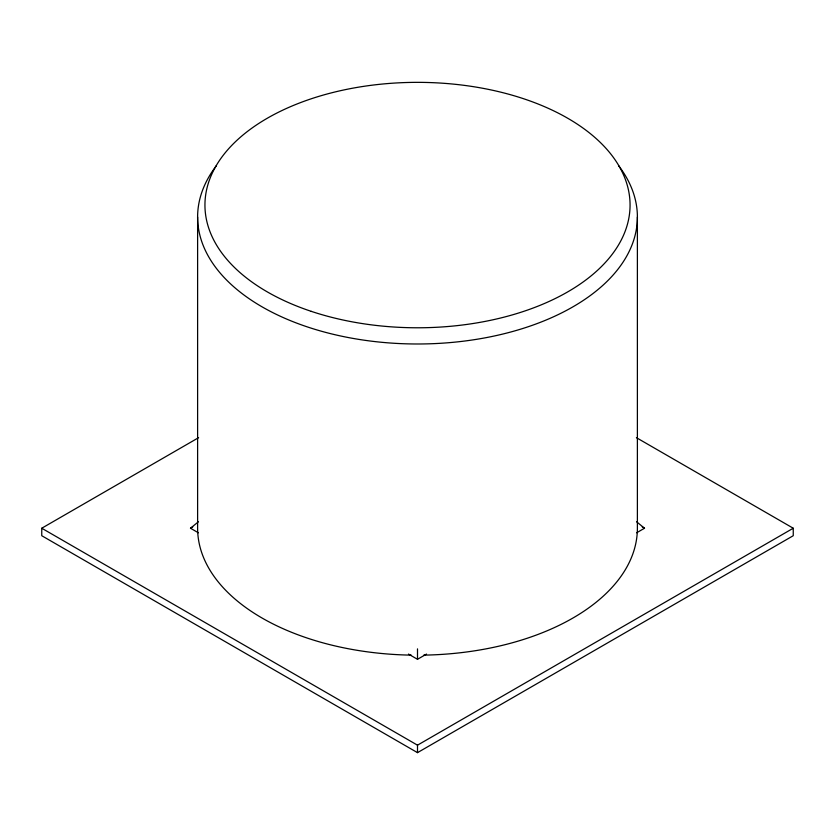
<?xml version="1.0" encoding="UTF-8"?>
<svg xmlns="http://www.w3.org/2000/svg" width="835" height="835" viewBox="0 0 835 835"><rect width="100%" height="100%" fill="white"/><g stroke="black" fill="none" stroke-linecap="round" stroke-linejoin="round"><path stroke-width="1.25" d="M198.396 532.793L190.495 528.231L198.438 521.75M636.406 437.676L793.25 528.231L793.25 535.715L417.5 752.648L41.75 535.715L41.75 528.231L198.594 437.676M190.495 528.231L192.749 526.927M408.461 654.076L417.5 659.295L426.539 654.076M636.604 532.793L644.505 528.231L636.562 521.75M41.75 528.231L417.5 745.175L793.25 528.231M642.251 526.927L644.505 528.231M637.387 217.037L637.387 528.231A219.887 126.951 0 0 1 423.752 655.131M417.5 648.878L417.5 659.295M417.5 745.175L417.5 752.648M197.613 217.037L197.613 528.231A219.887 126.951 0 0 0 411.248 655.131M618.526 165.591A219.887 126.951 0 0 1 417.5 343.989A219.887 126.951 0 0 1 216.474 165.591M311.225 311.34A212.56 122.714 0 0 0 630.06 205.066A212.56 122.714 0 0 0 311.225 98.791A212.56 122.714 0 0 0 311.225 311.34"/></g></svg>
